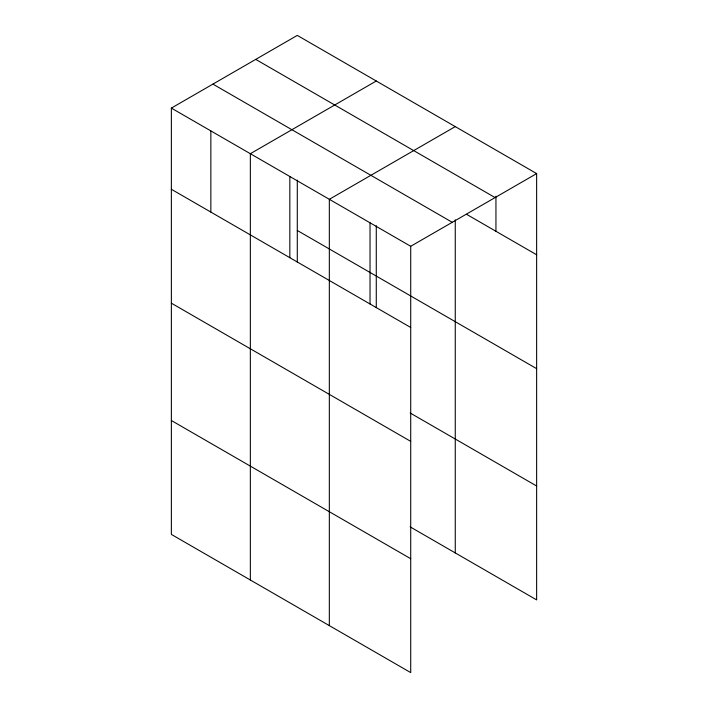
<?xml version="1.0" encoding="UTF-8"?>
<svg xmlns="http://www.w3.org/2000/svg" width="708" height="708" viewBox="0 0 708 708"><rect width="100%" height="100%" fill="white"/><g stroke="black" fill="none" stroke-linecap="round" stroke-linejoin="round"><path stroke-width="1.06" d="M171.363 108.103L410.711 246.287L410.711 672.6L171.363 534.407L171.363 108.103L297.28 35.4L536.637 173.593L536.637 599.897L410.127 526.858M376.275 81.004L250.349 153.707L250.349 580.011M455.262 126.608L329.335 199.302L329.335 625.615M410.711 246.287L536.637 173.593M255.73 59.392L495.087 197.585M466.616 214.347L536.637 254.774M212.913 84.11L452.27 222.303M297.289 230.472L536.637 368.664M171.363 189.284L410.711 327.477M410.127 412.968L536.637 486.007M171.363 303.174L410.711 441.367M171.363 420.517L410.711 558.709M495.945 196.178L495.945 231.286M455.262 219.834L455.262 552.913M376.275 225.702L376.275 307.591M370.027 222.799L370.027 303.98M297.289 180.097L297.289 261.987M289.837 176.504L289.837 257.685M210.851 130.9L210.851 212.09"/></g></svg>
